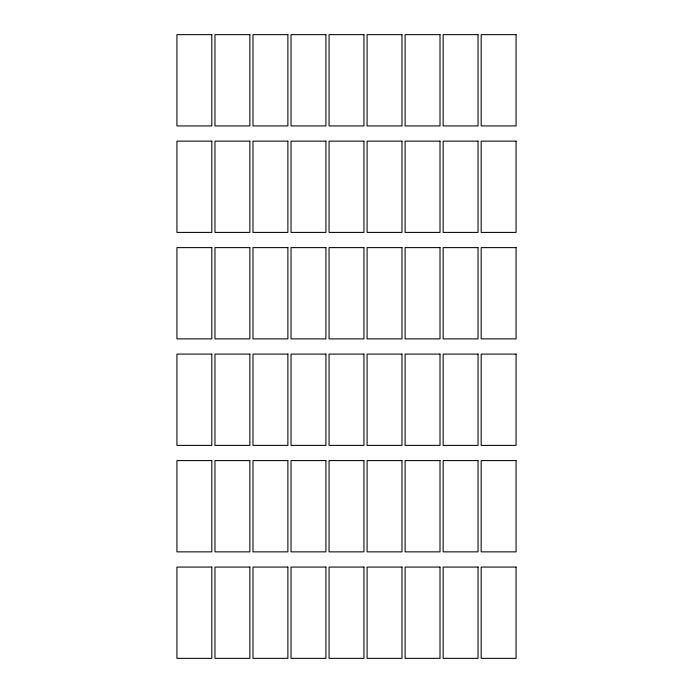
<?xml version="1.0" encoding="UTF-8"?>
<svg xmlns="http://www.w3.org/2000/svg" width="693" height="693" viewBox="0 0 693 693"><rect width="100%" height="100%" fill="white"/><g stroke="black" fill="none" stroke-linecap="round" stroke-linejoin="round"><path stroke-width="1.04" d="M211.824 34.65L176.932 34.65L176.932 125.927L211.824 125.927L211.824 34.65M249.861 34.65L214.96 34.65L214.96 125.927L249.861 125.927L249.861 34.65M287.89 34.65L252.988 34.65L252.988 125.927L287.89 125.927L287.89 34.65M325.918 34.65L291.025 34.65L291.025 125.927L325.918 125.927L325.918 34.65M363.946 34.65L329.054 34.65L329.054 125.927L363.946 125.927L363.946 34.65M401.975 34.65L367.082 34.65L367.082 125.927L401.975 125.927L401.975 34.65M440.012 34.65L405.11 34.65L405.11 125.927L440.012 125.927L440.012 34.65M478.04 34.65L443.139 34.65L443.139 125.927L478.04 125.927L478.04 34.65M516.068 34.65L481.176 34.65L481.176 125.927L516.068 125.927L516.068 34.65M211.824 141.138L176.932 141.138L176.932 232.406L211.824 232.406L211.824 141.138M249.861 141.138L214.96 141.138L214.96 232.406L249.861 232.406L249.861 141.138M287.89 141.138L252.988 141.138L252.988 232.406L287.89 232.406L287.89 141.138M325.918 141.138L291.025 141.138L291.025 232.406L325.918 232.406L325.918 141.138M363.946 141.138L329.054 141.138L329.054 232.406L363.946 232.406L363.946 141.138M401.975 141.138L367.082 141.138L367.082 232.406L401.975 232.406L401.975 141.138M440.012 141.138L405.11 141.138L405.11 232.406L440.012 232.406L440.012 141.138M478.04 141.138L443.139 141.138L443.139 232.406L478.04 232.406L478.04 141.138M516.068 141.138L481.176 141.138L481.176 232.406L516.068 232.406L516.068 141.138M211.824 247.618L176.932 247.618L176.932 338.894L211.824 338.894L211.824 247.618M249.861 247.618L214.96 247.618L214.96 338.894L249.861 338.894L249.861 247.618M287.89 247.618L252.988 247.618L252.988 338.894L287.89 338.894L287.89 247.618M325.918 247.618L291.025 247.618L291.025 338.894L325.918 338.894L325.918 247.618M363.946 247.618L329.054 247.618L329.054 338.894L363.946 338.894L363.946 247.618M401.975 247.618L367.082 247.618L367.082 338.894L401.975 338.894L401.975 247.618M440.012 247.618L405.11 247.618L405.11 338.894L440.012 338.894L440.012 247.618M478.04 247.618L443.139 247.618L443.139 338.894L478.04 338.894L478.04 247.618M516.068 247.618L481.176 247.618L481.176 338.894L516.068 338.894L516.068 247.618M211.824 354.106L176.932 354.106L176.932 445.382L211.824 445.382L211.824 354.106M249.861 354.106L214.96 354.106L214.96 445.382L249.861 445.382L249.861 354.106M287.89 354.106L252.988 354.106L252.988 445.382L287.89 445.382L287.89 354.106M325.918 354.106L291.025 354.106L291.025 445.382L325.918 445.382L325.918 354.106M363.946 354.106L329.054 354.106L329.054 445.382L363.946 445.382L363.946 354.106M401.975 354.106L367.082 354.106L367.082 445.382L401.975 445.382L401.975 354.106M440.012 354.106L405.11 354.106L405.11 445.382L440.012 445.382L440.012 354.106M478.04 354.106L443.139 354.106L443.139 445.382L478.04 445.382L478.04 354.106M516.068 354.106L481.176 354.106L481.176 445.382L516.068 445.382L516.068 354.106M211.824 460.594L176.932 460.594L176.932 551.862L211.824 551.862L211.824 460.594M249.861 460.594L214.96 460.594L214.96 551.862L249.861 551.862L249.861 460.594M287.89 460.594L252.988 460.594L252.988 551.862L287.89 551.862L287.89 460.594M325.918 460.594L291.025 460.594L291.025 551.862L325.918 551.862L325.918 460.594M363.946 460.594L329.054 460.594L329.054 551.862L363.946 551.862L363.946 460.594M401.975 460.594L367.082 460.594L367.082 551.862L401.975 551.862L401.975 460.594M440.012 460.594L405.11 460.594L405.11 551.862L440.012 551.862L440.012 460.594M478.04 460.594L443.139 460.594L443.139 551.862L478.04 551.862L478.04 460.594M516.068 460.594L481.176 460.594L481.176 551.862L516.068 551.862L516.068 460.594M211.824 567.073L176.932 567.073L176.932 658.35L211.824 658.35L211.824 567.073M249.861 567.073L214.96 567.073L214.96 658.35L249.861 658.35L249.861 567.073M287.89 567.073L252.988 567.073L252.988 658.35L287.89 658.35L287.89 567.073M325.918 567.073L291.025 567.073L291.025 658.35L325.918 658.35L325.918 567.073M363.946 567.073L329.054 567.073L329.054 658.35L363.946 658.35L363.946 567.073M401.975 567.073L367.082 567.073L367.082 658.35L401.975 658.35L401.975 567.073M440.012 567.073L405.11 567.073L405.11 658.35L440.012 658.35L440.012 567.073M478.04 567.073L443.139 567.073L443.139 658.35L478.04 658.35L478.04 567.073M516.068 567.073L481.176 567.073L481.176 658.35L516.068 658.35L516.068 567.073"/></g></svg>
